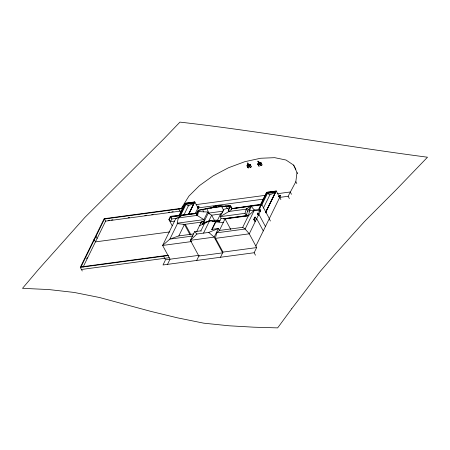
<?xml version="1.0" encoding="UTF-8"?>
<svg xmlns="http://www.w3.org/2000/svg" width="450" height="450" viewBox="0 0 450 450"><rect width="100%" height="100%" fill="white"/><g stroke="black" fill="none" stroke-linecap="round" stroke-linejoin="round"><path stroke-width="0.67" d="M289.367 198.568L288.129 196.268L295.824 181.732L296.989 172.536L293.631 165.111L286.009 160.026L274.714 157.674L260.618 158.248L244.811 161.691L228.516 167.743L212.996 175.933L199.451 185.625L188.927 196.082L181.339 208.316M257.968 161.123L258.806 161.522L259.149 162.568A0.692 0.427 33.4 0 1 259.234 162.703C260.336 164.942 257.726 161.719 257.889 161.224M246.285 215.691L225.197 218.52L219.448 230.456L216.669 232.83L215.218 239.091M191.807 241.532L162.624 245.453L169.881 239.107L177.452 223.656L177.204 223.206L178.284 217.929L180.939 215.589L181.181 216.039L175.854 218.441L162.624 245.453L170.032 259.211L167.507 264.375M246.949 214.537L246.336 215.786L245.019 213.339L246.319 208.862L250.987 206.19L254.396 210.105L260.454 210.977L259.296 208.822L261.585 204.143L231.868 208.609L260.977 204.705L259.689 208.328M230.771 229.511L225.084 218.947L225.197 218.52M246.172 216.118L247.506 211.061L246.319 208.862L248.923 209.374L249.677 210.774L248.344 215.826L225.084 218.947M247.506 211.061L249.677 210.774L250.987 206.19L248.923 209.374M259.464 208.907L259.251 209.458L249.677 210.774M82.26 271.001L80.302 267.368L104.147 218.694L183.538 208.041M182.7 208.519L104.473 219.015L81.011 266.912L168.272 255.201L168.086 255.589L80.302 267.368M86.647 258.846L87.261 257.597M83.076 267.126L105.609 221.13L104.473 219.015M172.266 225.844L168.868 219.532L170.426 216.343L180.09 215.049M170.544 221.653L169.369 219.465L170.679 216.787L171.855 218.976L170.544 221.653L174.544 221.119M179.336 215.072L185.13 203.254L194.794 201.954L198.231 208.333L198.99 206.786L198.669 206.19L198.096 206.269L197.46 207.748M179.454 215.1L185.214 203.338L194.602 202.078L194.901 202.624L185.513 203.884L179.972 215.286L197.601 212.923M180.754 215.055L185.996 204.362L193.849 203.31L188.303 214.633M184.078 214.611L188.393 205.802L193.849 203.31L192.701 203.985M165.251 260.387L163.007 264.977L254.143 252.743L256.674 247.584L249.266 233.82L245.138 229.011L242.708 227.334L219.448 230.456L218.385 228.487L211.792 229.371L212.006 229.77L215.882 221.856L215.668 221.456L209.531 220.888L204.784 222.913L200.903 230.833L201.116 231.232M188.539 214.459L194.602 202.078M188.702 214.386L194.794 201.954M192.893 236.019L169.881 239.107L178.83 235.907L184.466 224.398L177.452 223.656M197.91 207.743L198.669 206.19M195.266 213.508L198.006 207.917L263.582 199.114M196.937 215.426L196.312 214.262L198.309 210.184L206.859 208.665L206.685 208.339L221.687 206.325L221.726 206.921L226.254 206.061L221.861 206.651M196.566 231.823L201.308 222.143L204.547 220.759L203.934 219.617L197.083 215.409L196.453 214.245L198.321 210.437L198.945 211.601L197.083 215.409L178.284 217.929M203.631 211.911L202.477 209.25M202.663 209.599L198.174 210.454M200.903 230.833L194.614 231.677L190.378 240.311L198.849 256.039L222.626 252.849L214.155 237.116L208.761 232.419L196.948 234.006L190.384 240.311L214.155 237.116L218.391 228.487L208.761 232.419M209.121 213.379L206.685 208.339M206.859 208.665L202.343 209.52M198.945 211.601L207.664 212.001L203.934 219.617L177.204 223.206M223.324 222.542L215.882 221.856L218.762 221.468L219.943 220.494C214.228 219.583 207.416 220.691 202.416 223.661L202.764 224.303L208.277 213.143L207.664 212.001M208.738 221.141L211.646 215.201L220.567 214.003L222.593 212.473M215.882 207.264L216.821 205.352L225.349 206.269M203.535 233.117L209.531 220.888M223.526 210.257L221.687 206.325M211.787 229.371L215.674 221.451M196.689 260.454L199.215 255.296M217.654 219.949L220.567 214.003M224.854 206.516L225.039 206.134L229.292 205.56L229.534 206.01M226.254 206.061L226.311 206.679L230.524 206.117L231.941 208.744L231.356 209.936M230.265 207.501L223.785 209.391L220.219 216.669L221.057 218.227L219.133 222.154L218.762 221.468M249.188 167.749L248.136 167.889L247.264 166.275L248.04 164.694M248.136 167.889L247.365 166.078A0.917 0.472 -28.3 0 1 246.87 165.589A0.917 0.472 -28.3 0 1 247.944 164.891M251.01 166.028L250.914 166.224A0.917 0.472 -28.3 0 1 251.409 166.708A0.917 0.472 -28.3 0 1 250.335 167.411L249.368 165.994L250.144 164.413L248.569 164.627M245.987 209.177L228.876 211.477L228.246 210.313L230.287 206.145M261.051 204.84L231.941 208.744L229.112 211.444L228.482 210.279L230.653 205.847L226.44 206.409M229.297 218.385L229.461 218.053M259.875 165.938L258.823 166.078L257.957 164.469L258.733 162.889L260.837 162.602L261.703 164.216M258.823 166.078L258.053 164.273A0.917 0.472 -28.3 0 1 257.563 163.783A0.917 0.472 -28.3 0 1 258.637 163.086M261.608 164.413A0.917 0.472 -28.3 0 1 262.097 164.903A0.917 0.472 -28.3 0 1 261.023 165.6L260.061 164.188L260.837 162.602M220.466 257.265L222.992 252.101L215.584 238.343L249.266 233.82L260.736 210.403L259.577 208.249M242.708 227.334L248.507 215.494L223.391 218.863M260.511 204.761L266.602 192.319L276.266 191.019L280.901 199.626M260.629 204.784L266.692 192.403L276.081 191.143L276.373 191.694L266.985 192.949L261.225 204.711M255.24 217.108L254.171 219.296L255.33 221.445L254.874 221.507L253.716 219.352L254.784 217.17L255.24 217.108L256.399 219.257L255.943 219.319M260.1 211.028L258.936 208.868L260.977 204.705M258.159 212.957L257.676 213.947L258.368 215.241L257.439 213.981L258.159 212.957L265.449 226.496M261.613 205.38L267.469 193.427L275.321 192.375L265.77 211.871M263.396 208.08L269.871 194.867L275.321 192.375L274.174 193.05M266.062 212.737L265.77 212.192L276.081 191.143M276.266 191.019L265.77 212.192M279.608 195.328L278.848 196.881L279.382 196.808L280.142 195.255L279.608 195.328L279.236 196.447M255.859 246.071L280.463 195.851L280.142 195.255M202.764 224.303L203.597 222.688L207.006 222.232M248.344 215.826L254.396 210.105L245.138 229.011L216.669 232.83M197.083 215.409L197.966 214.627M228.876 211.477L220.219 216.669L245.019 213.339M210.938 208.018L216.821 205.352M210.825 208.243L216.709 205.583L224.584 206.426M201.308 222.143L204.525 220.714M199.547 225.731L204.992 223.312L204.778 222.913M257.957 164.469L260.061 164.188M247.264 166.275L249.368 165.994M266.901 192.864L276.564 191.565M182.239 206.477L184.326 206.201M196.172 204.609L265.146 195.351M277.689 193.669L290.228 191.987L291.465 194.282M198.416 206.859L198.99 206.786M279.923 195.924L280.463 195.851M278.454 196.414L279.771 196.239M108.056 220.438L109.446 220.252M111.521 219.971L112.911 219.786M128.154 217.738L129.544 217.553M144.793 215.505L146.177 215.319M151.723 214.577L153.107 214.391M168.356 212.344L169.74 212.158M171.821 211.877L173.205 211.691M279.703 197.398L288.129 196.268M105.609 221.13L181.89 210.893M208.772 208.282L205.639 208.699L205.881 209.149M206.556 208.609L221.558 206.595M226.102 206.347L228.594 206.016M170.179 216.855L197.443 213.193M170.769 216.956L196.819 213.458M170.758 217.935L171.259 217.868M223.262 211.129L208.277 213.143L211.646 215.201L214.493 220.483M171.855 218.976L177.227 218.256M168.868 219.532L169.369 219.465M169.447 220.612L169.948 220.545M258.936 208.868L259.296 208.822M258.711 211.213L260.454 210.977M265.787 212.411L265.944 212.979M258.851 214.251L258.767 214.431M183.094 224.584L202.545 221.974M212.456 221.501L219.943 220.494M202.416 223.661L204.992 223.312M93.786 239.85L94.303 239.777L95.439 241.892L169.858 231.902M253.716 219.352L254.171 219.296M178.83 235.907L193.489 233.944M81.439 269.483L169.222 257.698M198.523 255.386L165.532 259.813L163.586 256.191M222.992 252.101L256.674 247.584M221.057 218.227L225.248 218.616M258.12 161.528L258.401 161.662L258.131 161.471M267.469 193.427L269.871 194.867M185.996 204.362L188.393 205.802M248.012 164.717C250.718 166.534 245.998 159.638 248.04 164.745M194.614 231.677L196.948 234.006M293.631 165.111L294.272 166.303M294.919 167.496L295.881 169.284M296.989 172.536L297.608 173.683M295.824 181.732L296.803 183.538M261.023 165.6L260.156 163.986A0.917 0.472 -28.3 0 0 261.231 163.288A0.917 0.472 -28.3 0 0 260.736 162.804M266.602 192.319L266.985 192.949M250.144 164.413L250.723 165.487M250.335 167.411L249.463 165.797A0.917 0.472 -28.3 0 0 250.537 165.099A0.917 0.472 -28.3 0 0 250.048 164.61M261.585 204.143L269.342 218.554M269.224 218.79L270.422 221.018M257.923 212.991L258.384 213.851M256.691 218.666L263.284 230.912M230.653 205.847L231.998 208.339M254.143 252.743L255.465 255.201M226.119 206.331L227.391 208.693M225.039 206.134L225.236 206.499M198.506 207.849L198.731 208.266M200.424 222.261L201.054 223.431M185.214 203.338L185.513 203.884M178.813 209.042L179.949 211.151M185.293 224.291L190.98 234.855M184.466 224.398L190.153 234.962M95.996 236.312L97.138 238.427M247.691 167.355A0.917 0.472 -28.3 0 1 247.736 167.203M258.39 165.679A0.917 0.472 -28.3 0 1 258.531 165.234M248.704 164.554A1.046 0.54 -28.3 0 1 249.48 165.116A1.046 0.54 -28.3 0 1 247.939 165.842A1.046 0.54 -28.3 0 1 248.214 164.784M248.541 164.818A1.046 0.54 -28.3 0 1 249.643 165.105A1.046 0.54 -28.3 0 1 248.226 166.033A1.046 0.54 -28.3 0 1 248.091 165.111M291.707 308.767L277.65 327.887L253.783 327.189L229.151 325.794L203.732 323.173L177.429 317.829L151.121 311.456L99.489 297.506L74.188 292.444L48.667 289.541L22.5 288.338L38.419 269.539L84.808 217.485L163.749 138.966L179.955 122.113C262.783 131.586 344.852 146.419 427.5 157.213L396.113 189.816L364.337 221.681L334.429 254.942L319.736 271.974L291.707 308.767M258.975 164.047A1.046 0.54 -28.3 0 0 260.246 162.922A1.046 0.54 -28.3 0 0 258.694 163.136A1.046 0.54 -28.3 0 0 258.975 164.047M259.065 164.211A1.046 0.54 -28.3 0 0 260.336 163.091A1.046 0.54 -28.3 0 0 258.784 163.305A1.046 0.54 -28.3 0 0 259.065 164.211"/></g></svg>
